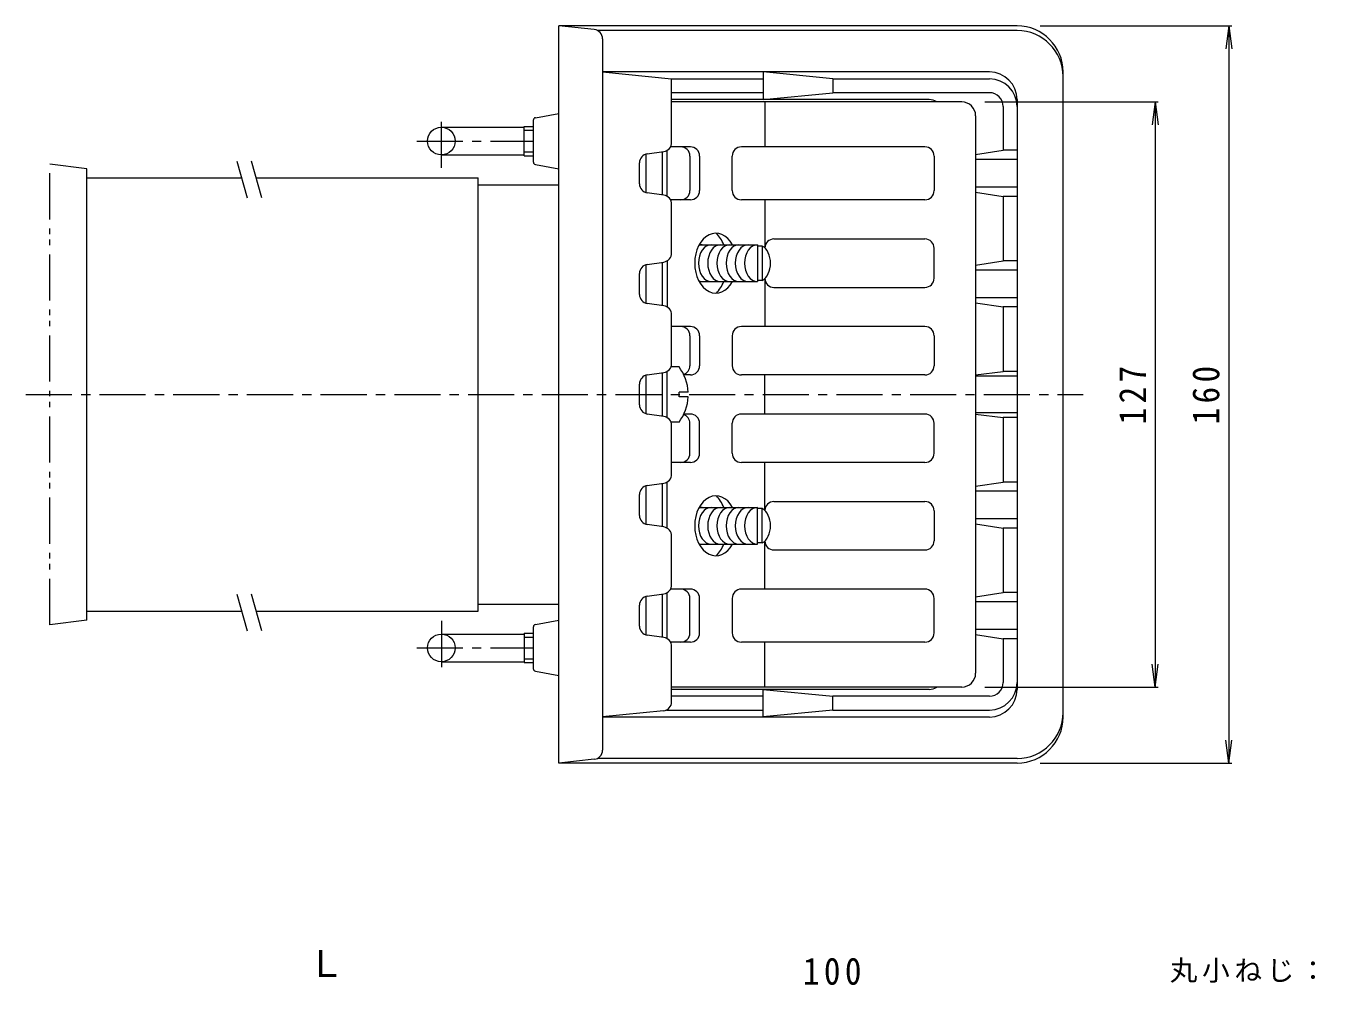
# Model space of a CAD drawing. Units: millimetres, scale not verified. Extents: x -213 to 343, y -275 to 230.
# Drawn here: x -149.8 to 131.4, y 21.7 to 229.9 of the extents above; entities that cross this region are included whole.
import ezdxf
from ezdxf.enums import TextEntityAlignment as Align

# ---------------------------------------------------------------- set-up
doc = ezdxf.new("R2010")
doc.units = ezdxf.units.MM
doc.header["$LTSCALE"] = 2
doc.linetypes.add('CHAIN1', pattern=[8, 5, -1, 1, -1])
doc.linetypes.add('DOUBLE_CHAIN1', pattern=[8.8, 5, -1, 0.6, -0.6, 0.6, -1])
for name, color, linetype, lineweight in [('0-0_通り芯', 3, 'Continuous', 9), ('0-1_躯体', 2, 'Continuous', 9), ('0-2_仕上', 6, 'Continuous', 9), ('0-3_建具', 7, 'Continuous', 9), ('0-4_その他', 7, 'Continuous', 9), ('0-5_寸法', 7, 'Continuous', 9)]:
    doc.layers.add(name, color=color, linetype=linetype, lineweight=lineweight)
doc.styles.add('ＭＳ ゴシック', font='')
doc.styles.get('ＭＳ ゴシック').set_extended_font_data('MS Gothic')

msp = doc.modelspace()

# ---------------------------------------------------------------- linework, layer by layer
at = {"layer": '0-0_通り芯'}
for p, q in [((-34.103, 69.931), (-34.103, 229.93)), ((65.397, 229.93), (-34.103, 229.93)), ((-26.394, 229.119), (-34.103, 229.93)), ((65.397, 228.93), (-25.732, 228.93)), ((-24.603, 227.13), (-24.603, 72.731)), ((75.397, 79.931), (75.397, 219.93)), ((-39.193, 210.005), (-34.103, 210.931)), ((-41.603, 201.756), (-41.603, 208.105)), ((-41.603, 208.105), (-39.603, 208.105)), ((-39.603, 200.348), (-39.603, 209.513)), ((-59.603, 207.93), (-41.603, 207.93)), ((-41.603, 207.291), (-39.603, 207.291)), ((-41.603, 202.571), (-39.603, 202.571)), ((-59.603, 201.93), (-41.603, 201.93)), ((-41.603, 201.756), (-39.603, 201.756)), ((-39.193, 199.856), (-34.103, 198.93)), ((-51.625, 195.431), (-34.103, 195.431)), ((-51.625, 104.431), (-34.103, 104.431)), ((-39.603, 90.348), (-39.603, 99.513)), ((-39.193, 100.005), (-34.103, 100.931)), ((-59.603, 97.931), (-41.603, 97.931)), ((-41.603, 98.106), (-41.603, 91.756)), ((-41.603, 98.106), (-39.603, 98.106)), ((-41.603, 97.29), (-39.603, 97.29)), ((-59.603, 91.931), (-41.603, 91.931)), ((-41.603, 92.57), (-39.603, 92.57)), ((-41.603, 91.756), (-39.603, 91.756)), ((-39.193, 89.856), (-34.103, 88.93)), ((-26.394, 70.742), (-34.103, 69.931)), ((65.397, 70.931), (-25.732, 70.931)), ((65.397, 69.931), (-34.103, 69.931))]:
    msp.add_line(p, q, dxfattribs=at)
at = {"layer": '0-0_通り芯', "linetype": 'CHAIN1'}
for p, q in [((-59.603, 199.093), (-59.603, 210.59)), ((-64.953, 204.931), (-39.603, 204.931)), ((-149.813, 149.931), (79.732, 149.931)), ((-59.603, 100.768), (-59.603, 89.271)), ((-64.953, 94.93), (-39.603, 94.93))]:
    msp.add_line(p, q, dxfattribs=at)
at = {"layer": '0-0_通り芯', "color": 2}
for p, q in [((-3.619, 182.43), (9.044, 182.43)), ((9.009, 182.43), (9.009, 174.431)), ((10.069, 182.158), (9.009, 182.158)), ((10.069, 182.158), (10.069, 174.703)), ((-3.619, 174.431), (9.044, 174.431)), ((10.069, 174.703), (9.009, 174.703)), ((-3.619, 125.431), (9.044, 125.431)), ((9.009, 117.431), (9.009, 125.43)), ((10.069, 125.159), (9.009, 125.159)), ((10.069, 117.703), (10.069, 125.159)), ((-3.619, 117.431), (9.044, 117.431)), ((10.069, 117.703), (9.009, 117.703))]:
    msp.add_line(p, q, dxfattribs=at)
at = {"layer": '0-0_通り芯'}
for centre in [(-59.603, 204.931), (-59.603, 94.93)]:
    msp.add_circle(centre, 3, dxfattribs=at)
for centre, radius, start, end in [((-26.603, 227.13), 2, 0, 83.99055), ((65.397, 219.93), 10, 0, 90), ((65.397, 218.93), 10, 0, 90), ((-39.103, 209.513), 0.5, 100.30612, 180), ((-39.103, 200.348), 0.5, 180, 259.69388), ((-39.103, 99.513), 0.5, 100.30663, 180), ((-39.103, 90.348), 0.5, 180, 259.69337), ((65.397, 80.931), 10, 270, 0), ((65.397, 79.931), 10, 270, 0), ((-26.603, 72.731), 2, 276.00945, 0)]:
    msp.add_arc(centre, radius, start, end, dxfattribs=at)
at = {"layer": '0-0_通り芯', "color": 2}
for centre, major_axis, start_param, end_param in [((-0.956, 178.431), (0, 4), 0.0124921, 3.1291008), ((-2.956, 178.431), (0, 4), 0.0124921, 0.2305051), ((1.044, 178.431), (0, 4), 0.0124921, 3.1291008), ((3.044, 178.431), (0, 4), 0.0124921, 3.1291008), ((5.044, 178.431), (0, 4), 0.0124921, 3.1291008), ((7.044, 178.431), (0, 4), 0.0124921, 3.1291008), ((9.044, 178.431), (0, 4), 0.0124921, 3.1291008), ((9.044, 178.431), (0, 4), 3.5125758, 5.9121931), ((-2.956, 178.431), (0, 4), 2.8776161, 3.1291008), ((-0.956, 121.431), (0, -4), 3.1540845, 6.2706932), ((-2.956, 121.431), (0, -4), 3.1540845, 3.4055692), ((1.044, 121.431), (0, -4), 3.1540845, 6.2706932), ((3.044, 121.431), (0, -4), 3.1540845, 6.2706932), ((5.044, 121.431), (0, -4), 3.1540845, 6.2706932), ((7.044, 121.431), (0, -4), 3.1540845, 6.2706932), ((9.044, 121.431), (0, -4), 3.1540845, 6.2706932), ((9.044, 121.431), (0, -4), 0.3709922, 2.7706095), ((-2.956, 121.431), (0, -4), 6.0526802, 6.2706932)]:
    msp.add_ellipse(centre, major_axis=major_axis, ratio=0.707, start_param=start_param, end_param=end_param, dxfattribs=at)
at = {"layer": '0-1_躯体'}
for p, q in [((25.397, 218.431), (10.287, 219.931)), ((-9.603, 204.665), (-9.603, 218.431)), ((-9.603, 218.431), (10.287, 218.431)), ((25.397, 218.431), (25.397, 215.43)), ((25.397, 218.431), (59.397, 218.431)), ((10.287, 215.431), (-9.603, 215.431)), ((46.288, 213.931), (-9.603, 213.931)), ((59.397, 215.431), (25.397, 215.431)), ((65.397, 213.931), (65.397, 85.93)), ((62.397, 212.431), (62.397, 202.931)), ((-14.886, 202.176), (-11.32, 202.685)), ((56.397, 202.015), (62.397, 202.931)), ((65.397, 202.931), (62.397, 202.931)), ((-16.603, 195.665), (-16.603, 200.196)), ((65.397, 200.931), (56.397, 200.931)), ((65.397, 194.931), (56.397, 194.931)), ((-11.32, 193.176), (-14.886, 193.685)), ((56.397, 193.846), (62.397, 192.931)), ((65.397, 192.931), (62.397, 192.931)), ((62.397, 192.931), (62.397, 178.931)), ((-9.603, 180.665), (-9.603, 191.196)), ((-14.886, 178.176), (-11.32, 178.685)), ((56.397, 178.015), (62.397, 178.931)), ((65.397, 178.931), (62.397, 178.931)), ((-16.603, 171.665), (-16.603, 176.196)), ((65.397, 176.931), (56.397, 176.931)), ((-11.32, 169.176), (-14.886, 169.685)), ((65.397, 170.93), (56.397, 170.93)), ((56.397, 169.846), (62.397, 168.931)), ((-9.603, 156.665), (-9.603, 167.196)), ((-14.886, 154.176), (-11.32, 154.685)), ((56.397, 154.211), (62.397, 154.931)), ((65.397, 154.931), (62.397, 154.931)), ((-16.603, 147.665), (-16.603, 152.196)), ((65.397, 153.931), (56.397, 153.931)), ((-11.32, 145.176), (-14.886, 145.685)), ((65.397, 145.93), (56.397, 145.93)), ((56.397, 145.65), (62.397, 144.931)), ((65.397, 144.931), (62.397, 144.931)), ((62.397, 144.931), (62.397, 130.931)), ((-9.603, 132.665), (-9.603, 143.196)), ((-14.886, 130.176), (-11.32, 130.685)), ((56.397, 130.015), (62.397, 130.931)), ((65.397, 130.931), (62.397, 130.931)), ((-16.603, 123.665), (-16.603, 128.196)), ((65.397, 128.931), (56.397, 128.931)), ((-11.32, 121.176), (-14.886, 121.685)), ((65.397, 122.93), (56.397, 122.93)), ((56.397, 121.846), (62.397, 120.93)), ((65.397, 120.93), (62.397, 120.93)), ((62.397, 120.93), (62.397, 106.931)), ((-9.603, 108.665), (-9.603, 119.196)), ((56.397, 106.015), (62.397, 106.931)), ((65.397, 106.931), (62.397, 106.931)), ((-16.603, 99.665), (-16.603, 104.196)), ((-14.886, 106.176), (-11.32, 106.685)), ((65.397, 104.93), (56.397, 104.93)), ((65.397, 98.93), (56.397, 98.93)), ((-11.32, 97.176), (-14.886, 97.685)), ((56.397, 97.846), (62.397, 96.93)), ((65.397, 96.93), (62.397, 96.93)), ((62.397, 96.93), (62.397, 87.431)), ((-9.603, 83.24), (-9.603, 95.196)), ((46.288, 85.93), (-9.603, 85.93)), ((10.287, 84.431), (-9.603, 84.431)), ((10.287, 79.931), (10.287, 85.93)), ((10.287, 85.93), (25.397, 84.431)), ((25.397, 81.43), (25.397, 84.431)), ((59.397, 84.431), (25.397, 84.431)), ((-11.404, 81.25), (-24.603, 79.931)), ((-24.603, 79.931), (59.397, 79.931)), ((-10.752, 81.43), (10.287, 81.43)), ((25.397, 81.43), (10.287, 79.931)), ((25.397, 81.43), (59.397, 81.43))]:
    msp.add_line(p, q, dxfattribs=at)
for points in [[(59.397, 219.931), (-24.603, 219.931), (-9.603, 218.431)], [(10.287, 219.931), (10.287, 213.931), (25.397, 215.43)], [(65.397, 168.931), (62.397, 168.931), (62.397, 154.931)]]:
    msp.add_lwpolyline(points, dxfattribs=at)
for centre, radius, start, end in [((59.397, 213.931), 6, 0, 90), ((59.397, 212.431), 6, 0, 90), ((46.288, 210.931), 3, 56.44051, 90), ((59.397, 212.431), 3, 0, 90), ((-11.603, 204.665), 2, 278.13, 0), ((-14.603, 200.196), 2, 98.13, 180), ((-14.603, 195.665), 2, 180, 261.86929), ((-11.603, 191.196), 2, 0, 81.86929), ((-11.603, 180.665), 2, 278.13071, 0), ((-14.603, 176.196), 2, 98.13071, 180), ((-14.603, 171.665), 2, 180, 261.86929), ((-11.603, 167.196), 2, 0, 81.86929), ((-11.603, 156.665), 2, 278.13071, 0), ((-14.603, 152.196), 2, 98.13071, 180), ((-14.603, 147.665), 2, 180, 261.86929), ((-11.603, 143.196), 2, 0, 81.86929), ((-11.603, 132.665), 2, 278.13071, 0), ((-14.603, 128.196), 2, 98.13071, 180), ((-14.603, 123.665), 2, 180, 261.86929), ((-11.603, 119.196), 2, 0, 81.86929), ((-11.603, 108.665), 2, 278.13071, 0), ((-14.603, 104.196), 2, 98.13071, 180), ((-14.603, 99.665), 2, 180, 261.86929), ((-11.603, 95.196), 2, 0, 81.86929), ((59.397, 87.431), 3, 270, 0), ((59.397, 87.431), 6, 270, 0), ((46.288, 88.931), 3, 270, 303.5578), ((59.397, 85.93), 6, 270, 0), ((-11.603, 83.24), 2, 275.71053, 0)]:
    msp.add_arc(centre, radius, start, end, dxfattribs=at)
at = {"layer": '0-2_仕上'}
for p, q in [((53.397, 213.43), (-9.603, 213.43)), ((10.61, 213.43), (10.61, 203.681)), ((56.397, 210.43), (56.397, 89.431)), ((-11.603, 193.216), (-11.603, 202.645)), ((-10.603, 192.928), (-10.603, 202.933)), ((-5.532, 203.681), (-9.862, 203.681)), ((45.397, 203.681), (5.539, 203.681)), ((-15.103, 193.729), (-15.103, 202.145)), ((-5.632, 201.681), (-5.632, 194.181)), ((-3.532, 201.681), (-3.532, 194.181)), ((3.539, 194.181), (3.539, 201.681)), ((47.397, 201.681), (47.397, 194.181)), ((-5.532, 192.181), (-9.862, 192.181)), ((45.397, 192.181), (5.539, 192.181)), ((10.61, 192.181), (10.61, 181.761)), ((12.61, 183.68), (45.397, 183.68)), ((47.397, 175.18), (47.397, 181.68)), ((-15.103, 169.685), (-15.103, 178.132)), ((-11.603, 169.216), (-11.603, 178.645)), ((-10.603, 178.933), (-10.603, 168.928)), ((10.61, 175.1), (10.61, 164.681)), ((12.61, 173.18), (45.397, 173.18)), ((-5.532, 164.681), (-9.603, 164.681)), ((45.397, 164.681), (5.539, 164.681)), ((-5.632, 162.681), (-5.632, 156.181)), ((-3.532, 162.681), (-3.532, 156.181)), ((3.539, 162.681), (3.539, 156.181)), ((47.397, 162.681), (47.397, 156.181)), ((-10.603, 144.928), (-10.603, 154.933)), ((-15.103, 145.729), (-15.103, 154.132)), ((-11.603, 145.216), (-11.603, 154.645)), ((-5.532, 154.181), (-6.951, 154.181)), ((45.397, 154.181), (5.539, 154.181)), ((10.61, 145.681), (10.61, 154.181)), ((-5.532, 145.681), (-6.951, 145.681)), ((-5.632, 137.181), (-5.632, 143.681)), ((-3.532, 137.181), (-3.532, 143.681)), ((3.539, 137.181), (3.539, 143.681)), ((45.397, 145.681), (5.539, 145.681)), ((47.397, 137.181), (47.397, 143.681)), ((-5.532, 135.181), (-9.603, 135.181)), ((45.397, 135.181), (5.539, 135.181)), ((10.61, 124.761), (10.61, 135.181)), ((-15.103, 121.685), (-15.103, 130.132)), ((-11.603, 121.216), (-11.603, 130.645)), ((-10.603, 120.928), (-10.603, 130.933)), ((12.61, 126.681), (45.397, 126.681)), ((47.397, 124.681), (47.397, 118.181)), ((10.61, 107.681), (10.61, 118.1)), ((12.61, 116.181), (45.397, 116.181)), ((-10.603, 96.928), (-10.603, 106.933)), ((-5.532, 107.681), (-9.862, 107.681)), ((45.397, 107.681), (5.539, 107.681)), ((-15.103, 97.729), (-15.103, 106.132)), ((-11.603, 97.216), (-11.603, 106.645)), ((-5.632, 98.181), (-5.632, 105.681)), ((-3.532, 98.181), (-3.532, 105.681)), ((3.539, 105.681), (3.539, 98.181)), ((47.397, 98.181), (47.397, 105.681)), ((-5.532, 96.181), (-9.862, 96.181)), ((45.397, 96.181), (5.539, 96.181)), ((10.61, 86.431), (10.61, 96.181)), ((53.397, 86.431), (-9.603, 86.431))]:
    msp.add_line(p, q, dxfattribs=at)
at = {"layer": '0-2_仕上', "color": 4}
for p, q in [((-8.003, 155.93), (-9.743, 155.93)), ((-8.003, 149.452), (-8.003, 150.41)), ((-6.015, 150.41), (-8.003, 150.41)), ((-6.015, 149.452), (-8.003, 149.452)), ((-8.003, 143.931), (-9.743, 143.931))]:
    msp.add_line(p, q, dxfattribs=at)
at = {"layer": '0-2_仕上'}
for centre, radius, start, end in [((53.397, 210.43), 3, 0, 90), ((-7.632, 201.681), 2, 0, 90), ((-5.532, 201.681), 2, 0, 90), ((5.539, 201.681), 2, 90, 180), ((45.397, 201.681), 2, 0, 90), ((-7.632, 194.181), 2, 270, 0), ((-5.532, 194.181), 2, 270, 0), ((5.539, 194.181), 2, 180, 270), ((45.397, 194.181), 2, 270, 0), ((12.61, 181.68), 2, 90, 177.72253), ((45.397, 181.68), 2, 0, 90), ((12.61, 175.18), 2, 182.28163, 270), ((45.397, 175.18), 2, 270, 0), ((-7.632, 162.681), 2, 0, 90), ((-5.532, 162.681), 2, 0, 90), ((5.539, 162.681), 2, 90, 180), ((45.397, 162.681), 2, 0, 90), ((-7.632, 156.181), 2, 288.42575, 0), ((-5.532, 156.181), 2, 270, 0), ((5.539, 156.181), 2, 180, 270), ((45.397, 156.181), 2, 270, 0), ((-7.632, 143.681), 2, 0, 71.57605), ((-5.532, 143.681), 2, 0, 90), ((5.539, 143.681), 2, 90, 180), ((45.397, 143.681), 2, 0, 90), ((-7.632, 137.181), 2, 270, 0), ((-5.532, 137.181), 2, 270, 0), ((5.539, 137.181), 2, 180, 270), ((45.397, 137.181), 2, 270, 0), ((12.61, 124.681), 2, 90, 177.72325), ((45.397, 124.681), 2, 0, 90), ((45.397, 118.181), 2, 270, 0), ((12.61, 118.181), 2, 182.31813, 270), ((-7.632, 105.681), 2, 0, 90), ((-5.532, 105.681), 2, 0, 90), ((5.539, 105.681), 2, 90, 180), ((45.397, 105.681), 2, 0, 90), ((-7.632, 98.181), 2, 270, 0), ((-5.532, 98.181), 2, 270, 0), ((5.539, 98.181), 2, 180, 270), ((45.397, 98.181), 2, 270, 0), ((53.397, 89.431), 3, 270, 0)]:
    msp.add_arc(centre, radius, start, end, dxfattribs=at)
at = {"layer": '0-2_仕上', "color": 4}
for start, end in [(2.74535, 36.86935), (323.13013, 357.2541)]:
    msp.add_arc((-16.003, 149.931), 10, start, end, dxfattribs=at)
at = {"layer": '0-2_仕上'}
for centre, major_axis, start_param, end_param in [((0.003, 178.431), (0, 6.5), 5.3752546, 10.3326962), ((-3.178, 178.431), (0, 8), 5.2359854, 5.6603635), ((-3.178, 178.431), (0, 8), 3.7644144, 4.1887873), ((0.003, 121.431), (0, -6.5), 2.2336744, 7.191116), ((-3.178, 121.431), (0, -8), 2.094398, 2.5187709), ((-3.178, 121.431), (0, -8), 0.6228218, 1.0471999)]:
    msp.add_ellipse(centre, major_axis=major_axis, ratio=0.7071, start_param=start_param, end_param=end_param, dxfattribs=at)
at = {"layer": '0-3_建具', "linetype": 'DOUBLE_CHAIN1'}
for p, q in [((-136.585, 198.931), (-144.603, 199.915)), ((-136.585, 196.931), (-136.585, 198.931)), ((-136.585, 100.931), (-136.585, 102.931))]:
    msp.add_line(p, q, dxfattribs=at)
at = {"layer": '0-3_建具'}
for p, q in [((-101.665, 192.522), (-103.971, 200.477)), ((-98.559, 192.586), (-100.865, 200.54)), ((-101.665, 98.579), (-103.971, 106.533)), ((-98.559, 98.642), (-100.865, 106.596))]:
    msp.add_line(p, q, dxfattribs=at)
at = {"layer": '0-3_建具', "color": 4}
for p, q in [((-136.585, 102.931), (-136.585, 196.931)), ((-136.585, 196.931), (-102.943, 196.931)), ((-99.819, 196.931), (-51.625, 196.931)), ((-51.625, 102.931), (-51.625, 196.931)), ((-136.585, 102.931), (-102.926, 102.931)), ((-99.803, 102.931), (-51.625, 102.931))]:
    msp.add_line(p, q, dxfattribs=at)
at = {"layer": '0-3_建具', "linetype": 'DOUBLE_CHAIN1'}
msp.add_lwpolyline([(-136.585, 100.931), (-144.603, 99.946), (-144.603, 199.915)], dxfattribs=at)
at = {"layer": '0-4_その他'}
for p, q in [((70.397, 229.93), (111.997, 229.93)), ((111.397, 229.93), (110.744, 224.973)), ((111.397, 229.93), (111.397, 69.931)), ((111.397, 229.93), (112.049, 224.973)), ((58.397, 213.43), (95.997, 213.43)), ((95.397, 213.43), (94.744, 208.473)), ((95.397, 213.43), (95.397, 86.43)), ((95.397, 213.43), (96.049, 208.473)), ((95.397, 86.43), (94.744, 91.388)), ((95.397, 86.43), (96.049, 91.388)), ((58.397, 86.43), (95.997, 86.43)), ((111.397, 69.931), (110.744, 74.888)), ((111.397, 69.931), (112.049, 74.888)), ((70.397, 69.931), (111.997, 69.931))]:
    msp.add_line(p, q, dxfattribs=at)

# ---------------------------------------------------------------- texts
at = {"layer": '0-4_その他', "color": 2, "style": 'ＭＳ ゴシック'}
msp.add_text('Ｌ', height=5.865, dxfattribs=at).set_placement((-88.603, 21.742), align=Align.BOTTOM_LEFT)
at = {"layer": '0-4_その他', "color": 2, "char_height": 5.865, "attachment_point": 7, "rotation": 90, "style": 'ＭＳ ゴシック'}
for s, insert in [('\\T1.27;\\W0.9;127', (93.397, 143.43)), ('\\T1.27;\\W0.9;160', (109.397, 143.43))]:
    msp.add_mtext(s, dxfattribs=dict(at, insert=insert))
at = {"layer": '0-4_その他', "color": 2, "insert": (18.897, 21.742), "char_height": 5.865, "attachment_point": 7, "style": 'ＭＳ ゴシック'}
msp.add_mtext('\\T1.27;\\W0.9;100', dxfattribs=at)
at = {"layer": '0-5_寸法', "insert": (98.552, 22.242), "char_height": 4.399, "attachment_point": 7, "style": 'ＭＳ ゴシック'}
msp.add_mtext('\\T1.17;丸小ねじ：Ｃ２７００Ｗ', dxfattribs=at)

doc.saveas('drawing.dxf')
